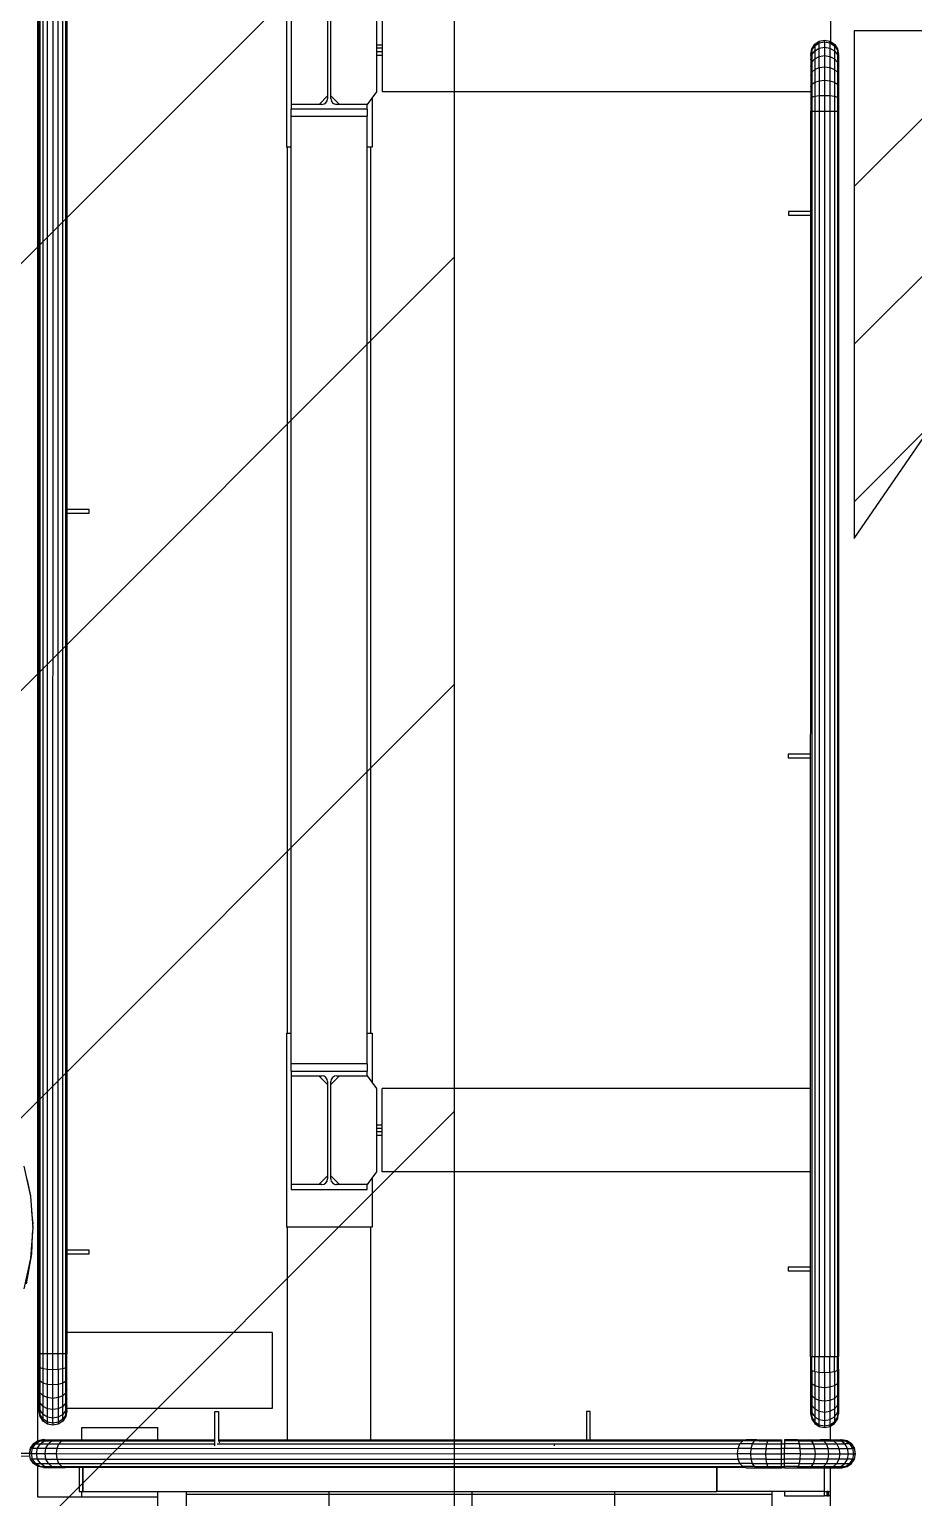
# Model space of a CAD drawing. Header units: metres. Extents: x 0 to 63075, y 0 to 44550.
# Drawn here: x 54989 to 55221.4, y 36760.2 to 37146.1 of the extents above; entities that cross this region are included whole.
import ezdxf

# ---------------------------------------------------------------- set-up
doc = ezdxf.new("R2010")
doc.units = ezdxf.units.M
doc.header["$LTSCALE"] = 75
for name, color, linetype in [('AI-Hatch mob', 7, 'Continuous'), ('GSB', 7, 'Continuous'), ('ML6', 1, 'Continuous'), ('SDM', 7, 'Continuous'), ('SL1', 8, 'Continuous')]:
    doc.layers.add(name, color=color, linetype=linetype)

# ---------------------------------------------------------------- blocks, each defined once
blk = doc.blocks.new('A$C6bae614f')
at = {"layer": 'SL1'}
h = blk.add_hatch(dxfattribs=at)
h.set_pattern_fill('_USER', color=256, scale=195, angle=44.9981, style=0, pattern_type=0)
h.set_pattern_definition([(44.99813, (326091.56, -18363.04), (-137.8813, 137.89033), [])])
h.paths.add_polyline_path([(382164.2, 21836.3), (382743.3, 22178.2), (381788.5, 22178.3), (381788.5, 21289.8)])
for p, q in [((380359.6, 19710.1), (380359.7, 22927)), ((380361.7, 19862.3), (380361.8, 22837)), ((380363.5, 19862.3), (380363.6, 22837)), ((380368.8, 19862.3), (380368.9, 22837)), ((380376.8, 19862.3), (380376.8, 22837)), ((380386.1, 19862.3), (380386.2, 22837)), ((380395.4, 19862.3), (380395.5, 22837)), ((380403.3, 19862.3), (380403.4, 22837)), ((380408.6, 19862.3), (380408.7, 22837)), ((380410.6, 22837), (380410.5, 19862.3)), ((380794.7, 22314.5), (380794.7, 21974.5)), ((380803.2, 22248), (380803.2, 22041)), ((380866.8, 22229.6), (380866.8, 22059.4)), ((380872.6, 22059.4), (380872.6, 22229.6)), ((380952.6, 22217.5), (380952.6, 22071.5)), ((380962.6, 22071.5), (380962.6, 22217.5)), ((381746.7, 22203.1), (381746.7, 22159.6)), ((380952.6, 22153.9), (380962.6, 22153.9)), ((381714.1, 22146.8), (381719.4, 22154.7)), ((381714.1, 22144.1), (381719.4, 22151.8)), ((381719.4, 22154.7), (381727.3, 22160)), ((381719.4, 22151.8), (381727.3, 22157)), ((381719.4, 22151.8), (381719.4, 22154.7)), ((381719.4, 22151.8), (381719.4, 22143.1)), ((381727.3, 22160), (381736.7, 22161.9)), ((381727.3, 22157), (381727.3, 22160)), ((381727.3, 22157), (381736.7, 22158.8)), ((381727.3, 22147.9), (381727.3, 22157)), ((381736.7, 22158.8), (381736.7, 22161.9)), ((381736.7, 22161.9), (381746, 22160)), ((381736.7, 22158.8), (381736.7, 22149.6)), ((381736.7, 22158.8), (381746, 22157)), ((381746, 22157), (381746, 22160)), ((381746, 22160), (381753.9, 22154.7)), ((381746, 22157), (381753.9, 22151.8)), ((381746, 22157), (381746, 22147.9)), ((381753.9, 22151.8), (381753.9, 22154.7)), ((381753.9, 22154.7), (381759.2, 22146.8)), ((381753.9, 22151.8), (381759.2, 22144.1)), ((381753.9, 22151.8), (381753.9, 22143.1)), ((380962.6, 22147.6), (380952.6, 22147.6)), ((380962.6, 22141.5), (380952.6, 22141.5)), ((380962.6, 22135.2), (380952.6, 22135.2)), ((381712.3, 22137.5), (381714.1, 22146.8)), ((381712.3, 22135), (381714.1, 22144.1)), ((381712.3, 22137.5), (381712.3, 22135)), ((381712.3, 22127.6), (381714.1, 22136)), ((381712.3, 22135), (381712.3, 22127.6)), ((381712.3, 22127.6), (381712.3, 22115.7)), ((381714.1, 22144.1), (381714.1, 22146.8)), ((381714.1, 22144.1), (381714.1, 22136)), ((381714.1, 22136), (381719.4, 22143.1)), ((381714.1, 22136), (381714.1, 22123)), ((381714.1, 22123), (381719.4, 22129.2)), ((381719.4, 22143.1), (381727.3, 22147.9)), ((381719.4, 22143.1), (381719.4, 22129.2)), ((381719.4, 22129.2), (381727.3, 22133.3)), ((381719.4, 22129.2), (381719.4, 22037.5)), ((381727.3, 22147.9), (381736.7, 22149.6)), ((381727.3, 22133.3), (381727.3, 22147.9)), ((381727.3, 22133.3), (381736.7, 22134.8)), ((381727.3, 22113.9), (381727.3, 22133.3)), ((381736.7, 22149.6), (381746, 22147.9)), ((381736.7, 22149.6), (381736.7, 22134.8)), ((381736.7, 22134.8), (381736.7, 22115.1)), ((381736.7, 22134.8), (381746, 22133.3)), ((381746, 22147.9), (381753.9, 22143.1)), ((381746, 22147.9), (381746, 22133.3)), ((381746, 22133.3), (381753.9, 22129.2)), ((381746, 22133.3), (381746, 22037.5)), ((381753.9, 22143.1), (381753.9, 22129.2)), ((381753.9, 22143.1), (381759.2, 22136)), ((381753.9, 22129.2), (381753.9, 22037.5)), ((381753.9, 22129.2), (381759.2, 22123)), ((381759.2, 22144.1), (381759.2, 22146.8)), ((381759.2, 22146.8), (381761.1, 22137.5)), ((381759.2, 22144.1), (381761.1, 22135)), ((381759.2, 22144.1), (381759.2, 22136)), ((381759.2, 22136), (381761.1, 22127.6)), ((381759.2, 22136), (381759.2, 22123)), ((381761.1, 22135), (381761.1, 22137.5)), ((381761.1, 22135), (381761.1, 22127.6)), ((381761.1, 22127.6), (381761.1, 22115.7)), ((381712.3, 22115.7), (381714.1, 22123)), ((381712.3, 22115.7), (381712.3, 22059.7)), ((381712.3, 22099.8), (381714.1, 22105.7)), ((381714.1, 22123), (381714.1, 22037.5)), ((381714.1, 22105.7), (381719.4, 22110.6)), ((381719.4, 22110.6), (381727.3, 22113.9)), ((381727.3, 22113.9), (381736.7, 22115.1)), ((381727.3, 22113.9), (381727.3, 22037.5)), ((381736.7, 22115.1), (381746, 22113.9)), ((381736.7, 22115.1), (381736.7, 22037.5)), ((381746, 22113.9), (381753.9, 22110.6)), ((381753.9, 22110.6), (381759.2, 22105.7)), ((381759.2, 22123), (381759.2, 22105.7)), ((381759.2, 22123), (381761.1, 22115.7)), ((381759.2, 22105.7), (381759.2, 22037.5)), ((381759.2, 22105.7), (381761.1, 22099.8)), ((381761.1, 22115.7), (381761.1, 22099.8)), ((381712.3, 22080.9), (381714.1, 22084.9)), ((381714.1, 22084.9), (381719.4, 22088.4)), ((381719.4, 22088.4), (381727.3, 22090.7)), ((381727.3, 22090.7), (381736.7, 22091.5)), ((381736.7, 22091.5), (381746, 22090.7)), ((381746, 22090.7), (381753.9, 22088.4)), ((381753.9, 22088.4), (381759.2, 22084.9)), ((381759.2, 22084.9), (381761.1, 22080.9)), ((381761.1, 22099.8), (381761.1, 22037.5)), ((380856.8, 22049.4), (380803.2, 22049.4)), ((380866.8, 22064.4), (380851.8, 22049.4)), ((380887.6, 22049.4), (380872.6, 22064.4)), ((380936.2, 22049.4), (380882.6, 22049.4)), ((380952.6, 22071.5), (380936.2, 22049.4)), ((380936.2, 22041), (380936.2, 22049.4)), ((380944.7, 22060.9), (380944.7, 21974.5)), ((381712.3, 22071.5), (380962.6, 22071.5)), ((381712.3, 22059.7), (381714.1, 22061.8)), ((381712.3, 22059.7), (381712.3, 22037.5)), ((381714.1, 22061.8), (381719.4, 22063.6)), ((381719.4, 22063.6), (381727.3, 22064.8)), ((381727.3, 22064.8), (381736.7, 22065.2)), ((381736.7, 22065.2), (381746, 22064.8)), ((381746, 22064.8), (381753.9, 22063.6)), ((381753.9, 22063.6), (381759.2, 22061.8)), ((381759.2, 22061.8), (381761.1, 22059.7)), ((380802.7, 22041), (380802.7, 22028.5)), ((380936.7, 22041), (380802.7, 22041)), ((380802.7, 22028.5), (380936.7, 22028.5)), ((380803.1, 20370), (380803.2, 22028.5)), ((380936.1, 20370), (380936.2, 22028.5)), ((380936.7, 22028.5), (380936.7, 22041)), ((381712.2, 19857.8), (381712.3, 22037.5)), ((381712.3, 22037.5), (381714.1, 22037.5)), ((381714.1, 22037.5), (381714.1, 19857.8)), ((381714.1, 22037.5), (381719.4, 22037.5)), ((381719.4, 22037.5), (381719.3, 19857.8)), ((381719.4, 22037.5), (381736.7, 22037.5)), ((381727.3, 22037.5), (381727.3, 19857.8)), ((381736.7, 22037.5), (381736.6, 19857.8)), ((381736.7, 22037.5), (381746, 22037.5)), ((381746, 22037.5), (381745.9, 19857.8)), ((381746, 22037.5), (381759.2, 22037.5)), ((381753.9, 22037.5), (381753.8, 19857.8)), ((381759.2, 22037.5), (381759.1, 19857.8)), ((381759.2, 22037.5), (381761.1, 22037.5)), ((381761.1, 22037.5), (381761, 19857.8)), ((380803.2, 21974.5), (380794.7, 21974.5)), ((380796.6, 20424), (380796.7, 21974.5)), ((380944.7, 21974.5), (380936.2, 21974.5)), ((380942.6, 20424), (380942.7, 21974.5)), ((381673.2, 21862.1), (381673.2, 21855.7)), ((381712.3, 21862.1), (381673.2, 21862.1)), ((381673.2, 21855.7), (381712.3, 21855.7)), ((380449.6, 21340.5), (380410.5, 21340.5)), ((380410.5, 21334.2), (380449.6, 21334.2)), ((380449.6, 21334.2), (380449.6, 21340.5)), ((381673.1, 20912.1), (381673.1, 20905.7)), ((381712.2, 20912.1), (381673.1, 20912.1)), ((381673.1, 20905.7), (381712.2, 20905.7)), ((380794.6, 20424), (380794.6, 20084)), ((380794.6, 20424), (380803.1, 20424)), ((380936.1, 20424), (380944.6, 20424)), ((380944.6, 20424), (380944.6, 20337.7)), ((380802.6, 20370), (380802.6, 20357.5)), ((380936.6, 20370), (380802.6, 20370)), ((380802.6, 20357.5), (380936.6, 20357.5)), ((380803.1, 20357.5), (380803.1, 20150.5)), ((380936.1, 20349.1), (380936.1, 20357.5)), ((380936.6, 20357.5), (380936.6, 20370)), ((380803.1, 20349.1), (380856.7, 20349.1)), ((380866.7, 20334.1), (380851.7, 20349.1)), ((380866.7, 20339.1), (380866.7, 20168.9)), ((380887.5, 20349.1), (380872.5, 20334.1)), ((380872.5, 20168.9), (380872.5, 20339.1)), ((380882.5, 20349.1), (380936.1, 20349.1)), ((380936.1, 20349.1), (380952.5, 20327)), ((380952.5, 20327), (380952.5, 20181)), ((381712.2, 20327), (380962.5, 20327)), ((380962.5, 20181), (380962.5, 20327)), ((380952.5, 20263.4), (380962.5, 20263.4)), ((380962.5, 20257.1), (380952.5, 20257.1)), ((380962.5, 20251), (380952.5, 20251)), ((380962.5, 20244.7), (380952.5, 20244.7)), ((380335.3, 20191.2), (380346.9, 20138)), ((380851.7, 20158.9), (380866.7, 20173.9)), ((380872.5, 20173.9), (380887.5, 20158.9)), ((380952.5, 20181), (380936.1, 20158.9)), ((381712.2, 20181), (380962.5, 20181)), ((380340.1, 20169.1), (380346.7, 20138.9)), ((380856.7, 20158.9), (380803.1, 20158.9)), ((380803.1, 20150.5), (380936.1, 20150.5)), ((380936.1, 20158.9), (380882.5, 20158.9)), ((380936.1, 20150.5), (380936.1, 20158.9)), ((380944.6, 20170.4), (380944.6, 20084)), ((380346.7, 20138.9), (380346.8, 20138.5)), ((380346.9, 20138), (380350.7, 20083.8)), ((380348.6, 20114.3), (380349.3, 20103.8)), ((380349.3, 20104.7), (380350.6, 20091.2)), ((380350.7, 20083.8), (380346.9, 20029.6)), ((380349.8, 20070), (380348.5, 20037.8)), ((380350.7, 20082.8), (380349.9, 20072.2)), ((380350.6, 20091.2), (380350.5, 20087.8)), ((380350.5, 20088.3), (380350.7, 20084.8)), ((380350.7, 20083.8), (380350.7, 20084.8)), ((380350.7, 20083.8), (380350.7, 20082.8)), ((380944.6, 20084), (380794.6, 20084)), ((380796.6, 19712.2), (380796.6, 20084)), ((380942.6, 19712.2), (380942.6, 20084)), ((380346.9, 20029.6), (380335.3, 19976.4)), ((380348.5, 20037.8), (380339, 19985.2)), ((380449.6, 20044), (380410.5, 20044)), ((380410.5, 20037.7), (380449.6, 20037.7)), ((380449.6, 20037.7), (380449.6, 20044)), ((381673.1, 20014.2), (381673.1, 20007.8)), ((381712.2, 20014.2), (381673.1, 20014.2)), ((381673.1, 20007.8), (381712.2, 20007.8)), ((380361.7, 19933.5), (380359.6, 19933.5)), ((380361.7, 19900), (380359.6, 19900)), ((380769.6, 19900), (380410.5, 19900)), ((380769.6, 19900), (380769.6, 19767)), ((380361.7, 19840), (380361.7, 19862.3)), ((380363.5, 19862.3), (380361.7, 19862.3)), ((380361.7, 19818.9), (380361.7, 19840)), ((380363.5, 19837.9), (380361.7, 19840)), ((380376.8, 19862.3), (380363.5, 19862.3)), ((380363.5, 19837.9), (380363.5, 19862.3)), ((380368.8, 19836.2), (380368.8, 19862.3)), ((380376.8, 19835), (380376.8, 19862.3)), ((380386.1, 19862.3), (380376.8, 19862.3)), ((380386.1, 19834.6), (380386.1, 19862.3)), ((380395.4, 19862.3), (380386.1, 19862.3)), ((380395.4, 19835), (380395.4, 19862.3)), ((380403.3, 19862.3), (380395.4, 19862.3)), ((380403.3, 19836.2), (380403.3, 19862.3)), ((380408.6, 19862.3), (380403.3, 19862.3)), ((380410.5, 19862.3), (380408.6, 19862.3)), ((380408.6, 19837.9), (380408.6, 19862.3)), ((380410.5, 19840), (380408.6, 19837.9)), ((380410.5, 19840), (380410.5, 19862.3)), ((380410.5, 19818.9), (380410.5, 19840)), ((381712.2, 19857.8), (381712.2, 19835.6)), ((381712.2, 19857.8), (381714.1, 19857.8)), ((381714.1, 19833.5), (381714.1, 19857.8)), ((381714.1, 19857.8), (381719.3, 19857.8)), ((381719.3, 19857.8), (381753.8, 19857.8)), ((381719.3, 19831.7), (381719.3, 19857.8)), ((381727.3, 19830.6), (381727.3, 19857.8)), ((381736.6, 19830.1), (381736.6, 19857.8)), ((381745.9, 19830.6), (381745.9, 19857.8)), ((381753.8, 19831.7), (381753.8, 19857.8)), ((381753.8, 19857.8), (381759.1, 19857.8)), ((381759.1, 19833.5), (381759.1, 19857.8)), ((381759.1, 19857.8), (381761, 19857.8)), ((381761, 19835.6), (381761, 19857.8)), ((380361.7, 19784.1), (380361.7, 19818.9)), ((380363.5, 19814.8), (380361.7, 19818.9)), ((380363.5, 19755.7), (380363.5, 19814.8)), ((380368.8, 19836.2), (380363.5, 19837.9)), ((380363.5, 19814.8), (380363.5, 19837.9)), ((380368.8, 19811.4), (380363.5, 19814.8)), ((380368.8, 19811.4), (380368.8, 19836.2)), ((380376.8, 19835), (380368.8, 19836.2)), ((380376.8, 19809.1), (380376.8, 19835)), ((380386.1, 19834.6), (380376.8, 19835)), ((380395.4, 19835), (380386.1, 19834.6)), ((380386.1, 19808.3), (380386.1, 19834.6)), ((380403.3, 19836.2), (380395.4, 19835)), ((380395.4, 19835), (380395.4, 19809.1)), ((380408.6, 19837.9), (380403.3, 19836.2)), ((380403.3, 19811.4), (380403.3, 19836.2)), ((380408.6, 19814.8), (380403.3, 19811.4)), ((380408.6, 19814.8), (380408.6, 19837.9)), ((380410.5, 19818.9), (380408.6, 19814.8)), ((380408.6, 19755.7), (380408.6, 19814.8)), ((380410.5, 19764.8), (380410.5, 19818.9)), ((381712.2, 19835.6), (381712.2, 19814.4)), ((381712.2, 19835.6), (381714.1, 19833.5)), ((381712.2, 19814.4), (381712.2, 19767.7)), ((381712.2, 19814.4), (381714.1, 19810.4)), ((381714.1, 19833.5), (381714.1, 19810.4)), ((381714.1, 19833.5), (381719.3, 19831.7)), ((381719.3, 19831.7), (381727.3, 19830.6)), ((381719.3, 19831.7), (381719.3, 19806.9)), ((381727.3, 19804.7), (381727.3, 19830.6)), ((381727.3, 19830.6), (381736.6, 19830.1)), ((381736.6, 19830.1), (381745.9, 19830.6)), ((381736.6, 19830.1), (381736.6, 19780.3)), ((381745.9, 19830.6), (381753.8, 19831.7)), ((381745.9, 19830.6), (381745.9, 19804.7)), ((381753.8, 19831.7), (381759.1, 19833.5)), ((381753.8, 19831.7), (381753.8, 19806.9)), ((381759.1, 19833.5), (381761, 19835.6)), ((381759.1, 19833.5), (381759.1, 19810.4)), ((381759.1, 19810.4), (381761, 19814.4)), ((381761, 19835.6), (381761, 19814.4)), ((381761, 19814.4), (381761, 19795.5)), ((380363.5, 19794.1), (380361.7, 19799.9)), ((380368.8, 19789.2), (380363.5, 19794.1)), ((380376.8, 19809.1), (380368.8, 19811.4)), ((380368.8, 19748), (380368.8, 19811.4)), ((380376.8, 19785.9), (380368.8, 19789.2)), ((380386.1, 19808.3), (380376.8, 19809.1)), ((380376.8, 19742.8), (380376.8, 19809.1)), ((380395.4, 19809.1), (380386.1, 19808.3)), ((380386.1, 19750.2), (380386.1, 19808.3)), ((380403.3, 19811.4), (380395.4, 19809.1)), ((380395.4, 19809.1), (380395.4, 19785.9)), ((380403.3, 19789.2), (380395.4, 19785.9)), ((380403.3, 19748), (380403.3, 19811.4)), ((380408.6, 19794.1), (380403.3, 19789.2)), ((380410.5, 19799.9), (380408.6, 19794.1)), ((381712.2, 19795.5), (381714.1, 19789.7)), ((381714.1, 19810.4), (381714.1, 19789.7)), ((381714.1, 19810.4), (381719.3, 19806.9)), ((381714.1, 19789.7), (381714.1, 19772.3)), ((381714.1, 19789.7), (381719.3, 19784.7)), ((381719.3, 19806.9), (381719.3, 19784.7)), ((381719.3, 19806.9), (381727.3, 19804.7)), ((381727.3, 19781.4), (381727.3, 19804.7)), ((381727.3, 19804.7), (381736.6, 19803.8)), ((381736.6, 19803.8), (381745.9, 19804.7)), ((381745.9, 19804.7), (381753.8, 19806.9)), ((381745.9, 19804.7), (381745.9, 19762)), ((381753.8, 19806.9), (381759.1, 19810.4)), ((381753.8, 19806.9), (381753.8, 19766.1)), ((381753.8, 19784.7), (381759.1, 19789.6)), ((381759.1, 19810.4), (381759.1, 19789.6)), ((381759.1, 19789.6), (381761, 19795.5)), ((381759.1, 19789.6), (381759.1, 19772.3)), ((381761, 19795.5), (381761, 19779.6)), ((380361.7, 19767), (380359.6, 19767)), ((380361.7, 19772.2), (380361.7, 19784.1)), ((380363.5, 19776.8), (380361.7, 19784.1)), ((380363.5, 19763.8), (380361.7, 19772.2)), ((380361.7, 19764.8), (380361.7, 19772.2)), ((380361.7, 19764.8), (380361.7, 19762.3)), ((380363.5, 19755.7), (380361.7, 19764.8)), ((380363.5, 19752.9), (380361.7, 19762.3)), ((380368.8, 19756.6), (380363.5, 19763.8)), ((380368.8, 19770.6), (380363.5, 19776.8)), ((380376.8, 19766.5), (380368.8, 19770.6)), ((380386.1, 19784.7), (380376.8, 19785.9)), ((380386.1, 19765), (380376.8, 19766.5)), ((380395.4, 19785.9), (380386.1, 19784.7)), ((380395.4, 19766.5), (380386.1, 19765)), ((380395.4, 19785.9), (380395.4, 19766.5)), ((380403.3, 19770.6), (380395.4, 19766.5)), ((380395.4, 19766.5), (380395.4, 19742.8)), ((380408.6, 19776.8), (380403.3, 19770.6)), ((380408.6, 19763.8), (380403.3, 19756.6)), ((380410.5, 19784.1), (380408.6, 19776.8)), ((380410.5, 19772.2), (380408.6, 19763.8)), ((380410.5, 19764.8), (380408.6, 19755.7)), ((380410.5, 19762.3), (380408.6, 19752.9)), ((380769.6, 19767), (380410.5, 19767)), ((380410.5, 19762.3), (380410.5, 19764.8)), ((381712.2, 19779.6), (381714.1, 19772.3)), ((381712.2, 19767.7), (381714.1, 19759.3)), ((381712.2, 19767.7), (381712.2, 19760.3)), ((381714.1, 19772.3), (381719.3, 19766.1)), ((381714.1, 19772.3), (381714.1, 19751.2)), ((381719.3, 19784.7), (381727.3, 19781.4)), ((381719.3, 19784.7), (381719.3, 19766.1)), ((381719.3, 19766.1), (381719.3, 19752.2)), ((381719.3, 19766.1), (381727.3, 19762)), ((381727.3, 19781.4), (381736.6, 19780.3)), ((381727.3, 19762), (381727.3, 19781.4)), ((381727.3, 19738.4), (381727.3, 19762)), ((381727.3, 19762), (381736.6, 19760.6)), ((381736.6, 19780.3), (381745.9, 19781.4)), ((381736.6, 19780.3), (381736.6, 19745.7)), ((381736.6, 19760.6), (381745.9, 19762)), ((381745.9, 19781.4), (381753.8, 19784.7)), ((381745.9, 19762), (381753.8, 19766.1)), ((381745.9, 19762), (381745.9, 19738.4)), ((381753.8, 19766.1), (381759.1, 19772.3)), ((381753.8, 19766.1), (381753.8, 19743.5)), ((381759.1, 19772.3), (381761, 19779.6)), ((381759.1, 19772.3), (381759.1, 19759.3)), ((381759.1, 19759.3), (381761, 19767.7)), ((381761, 19779.6), (381761, 19760.3)), ((380368.8, 19748), (380363.5, 19755.7)), ((380363.5, 19755.7), (380363.5, 19752.9)), ((380368.8, 19745), (380363.5, 19752.9)), ((380376.8, 19751.9), (380368.8, 19756.6)), ((380368.8, 19748), (380368.8, 19745)), ((380376.8, 19742.8), (380368.8, 19748)), ((380376.8, 19739.7), (380368.8, 19745)), ((380386.1, 19750.2), (380376.8, 19751.9)), ((380386.1, 19741), (380376.8, 19742.8)), ((380376.8, 19742.8), (380376.8, 19739.7)), ((380386.1, 19737.9), (380376.8, 19739.7)), ((380395.4, 19751.9), (380386.1, 19750.2)), ((380386.1, 19741), (380386.1, 19750.2)), ((380395.4, 19742.8), (380386.1, 19741)), ((380386.1, 19741), (380386.1, 19737.9)), ((380395.4, 19739.7), (380386.1, 19737.9)), ((380403.3, 19756.6), (380395.4, 19751.9)), ((380403.3, 19748), (380395.4, 19742.8)), ((380403.3, 19745), (380395.4, 19739.7)), ((380395.4, 19742.8), (380395.4, 19739.7)), ((380408.6, 19755.7), (380403.3, 19748)), ((380408.6, 19752.9), (380403.3, 19745)), ((380403.3, 19748), (380403.3, 19745)), ((380408.6, 19755.7), (380408.6, 19752.9)), ((380669.6, 19761.4), (380675.9, 19761.4)), ((380669.6, 19701.3), (380669.6, 19761.4)), ((380675.9, 19761.4), (380675.9, 19711.9)), ((380675.9, 19761.4), (380675.9, 19712.2)), ((381320.2, 19761.4), (381320.2, 19712.2)), ((381326.6, 19761.4), (381320.2, 19761.4)), ((381326.6, 19712.2), (381326.6, 19761.4)), ((381712.2, 19760.3), (381714.1, 19751.2)), ((381712.2, 19760.3), (381712.2, 19757.8)), ((381712.2, 19757.8), (381714.1, 19748.5)), ((381714.1, 19759.3), (381719.3, 19752.2)), ((381714.1, 19751.2), (381719.3, 19743.5)), ((381714.1, 19751.2), (381714.1, 19748.5)), ((381714.1, 19748.5), (381719.3, 19740.6)), ((381719.3, 19752.2), (381719.3, 19743.5)), ((381719.3, 19752.2), (381727.3, 19747.4)), ((381719.3, 19743.5), (381719.3, 19740.6)), ((381719.3, 19743.5), (381727.3, 19738.4)), ((381719.3, 19740.6), (381727.3, 19735.3)), ((381727.3, 19747.4), (381736.6, 19745.7)), ((381727.3, 19738.4), (381727.3, 19735.3)), ((381727.3, 19738.4), (381736.6, 19736.5)), ((381736.6, 19745.7), (381745.9, 19747.4)), ((381736.6, 19745.7), (381736.6, 19736.5)), ((381736.6, 19736.5), (381745.9, 19738.4)), ((381736.6, 19736.5), (381736.6, 19733.4)), ((381745.9, 19747.4), (381753.8, 19752.2)), ((381745.9, 19738.4), (381753.8, 19743.5)), ((381745.9, 19735.3), (381753.8, 19740.6)), ((381745.9, 19738.4), (381745.9, 19735.3)), ((381753.8, 19752.2), (381759.1, 19759.3)), ((381753.8, 19743.5), (381759.1, 19751.2)), ((381753.8, 19740.6), (381759.1, 19748.5)), ((381753.8, 19743.5), (381753.8, 19740.6)), ((381759.1, 19751.2), (381761, 19760.3)), ((381759.1, 19759.3), (381759.1, 19751.2)), ((381759.1, 19748.5), (381761, 19757.8)), ((381759.1, 19751.2), (381759.1, 19748.5)), ((381761, 19760.3), (381761, 19757.8)), ((380360.3, 19710.5), (380352.3, 19705.2)), ((380352.3, 19705.1), (380360.3, 19710.4)), ((380355.3, 19705.1), (380363, 19710.4)), ((380369.6, 19712.4), (380360.3, 19710.5)), ((380360.3, 19710.4), (380369.6, 19712.3)), ((380360.3, 19710.5), (380360.3, 19710.4)), ((380363, 19710.4), (380360.3, 19710.4)), ((380363, 19710.4), (380372.1, 19712.3)), ((380363, 19710.4), (380371.1, 19710.4)), ((380364, 19705.1), (380371.1, 19710.4)), ((380369.6, 19712.4), (380369.6, 19712.3)), ((380370.1, 19712.3), (380369.6, 19712.4)), ((380372.1, 19712.3), (380369.6, 19712.3)), ((380371.1, 19710.4), (380379.5, 19712.3)), ((380371.1, 19710.4), (380384.2, 19710.4)), ((380372.1, 19712.3), (380379.5, 19712.3)), ((380378, 19705.1), (380384.2, 19710.4)), ((380379.5, 19712.3), (380391.5, 19712.3)), ((380384.2, 19710.4), (380391.5, 19712.3)), ((380384.2, 19710.4), (380401.5, 19710.4)), ((380391.5, 19712.3), (380407.3, 19712.3)), ((380396.6, 19705.1), (380401.5, 19710.4)), ((380401.5, 19710.4), (380407.3, 19712.3)), ((380401.5, 19710.4), (380669.6, 19710.4)), ((380407.3, 19712.3), (380669.6, 19712.2)), ((380436.6, 19712.3), (380436.6, 19733.5)), ((380436.6, 19733.5), (380569.6, 19733.5)), ((380569.6, 19712.2), (380569.6, 19733.5)), ((380675.9, 19712.2), (381599.2, 19712.1)), ((380676.1, 19710.4), (381593.4, 19710.3)), ((381588.5, 19705), (381593.4, 19710.3)), ((381593.4, 19710.3), (381599.2, 19712.1)), ((381614.1, 19710.3), (381593.4, 19710.3)), ((381618.2, 19712.1), (381599.2, 19712.1)), ((381610.7, 19705), (381614.1, 19710.3)), ((381614.1, 19710.3), (381618.2, 19712.1)), ((381637.2, 19710.3), (381614.1, 19710.3)), ((381622.2, 19710.3), (381614.1, 19710.3)), ((381618.2, 19712.1), (381622.2, 19710.3)), ((381618.2, 19712.1), (381639.3, 19712.1)), ((381622.2, 19710.3), (381637.2, 19710.3)), ((381622.2, 19710.3), (381622.2, 19710.3)), ((381635.4, 19705), (381637.2, 19710.3)), ((381639.3, 19712.1), (381637.2, 19710.3)), ((381637.2, 19710.3), (381661.5, 19710.3)), ((381639.3, 19712.1), (381661.5, 19712.1)), ((381661.5, 19712.1), (381661.5, 19710.3)), ((381661.5, 19710.3), (381661.5, 19712.1)), ((381661.5, 19705), (381661.5, 19710.3)), ((381661.5, 19710.3), (381661.5, 19705)), ((381661.5, 19710.3), (381661.5, 19710.3)), ((381688.8, 19712.1), (381666.5, 19712.1)), ((381666.5, 19712.1), (381666.5, 19710.3)), ((381666.5, 19710.3), (381666.5, 19705)), ((381690.9, 19710.3), (381666.5, 19710.3)), ((381688.8, 19712.1), (381709.9, 19712.1)), ((381690.9, 19710.3), (381688.8, 19712.1)), ((381690.9, 19710.3), (381714, 19710.3)), ((381692.6, 19705), (381690.9, 19710.3)), ((381709.9, 19712.1), (381728.9, 19712.1)), ((381714, 19710.3), (381709.9, 19712.1)), ((381717.4, 19705), (381714, 19710.3)), ((381714, 19710.3), (381734.7, 19710.3)), ((381727.3, 19735.3), (381736.6, 19733.4)), ((381734.7, 19710.3), (381728.9, 19712.1)), ((381744.7, 19712.1), (381728.9, 19712.1)), ((381739.7, 19705), (381734.7, 19710.3)), ((381734.7, 19710.3), (381752, 19710.3)), ((381736.6, 19733.4), (381745.9, 19735.3)), ((381744.7, 19712.1), (381756.7, 19712.1)), ((381752, 19710.3), (381744.7, 19712.1)), ((381746.6, 19735.7), (381746.6, 19712.1)), ((381752, 19710.3), (381765.1, 19710.3)), ((381758.2, 19705), (381752, 19710.3)), ((381765.1, 19710.3), (381756.7, 19712.1)), ((381756.7, 19712.1), (381764.1, 19712.1)), ((381773.2, 19710.3), (381764.1, 19712.1)), ((381764.1, 19712.1), (381766.6, 19712.1)), ((381772.2, 19705), (381765.1, 19710.3)), ((381765.1, 19710.3), (381773.2, 19710.3)), ((381766.6, 19712.2), (381766.1, 19712.1)), ((381775.9, 19710.4), (381766.6, 19712.2)), ((381766.6, 19712.1), (381766.6, 19712.2)), ((381775.9, 19710.3), (381766.6, 19712.1)), ((381773.2, 19710.3), (381780.9, 19705)), ((381773.2, 19710.3), (381775.9, 19710.3)), ((381783.8, 19705.1), (381775.9, 19710.4)), ((381775.9, 19710.3), (381775.9, 19710.4)), ((381783.8, 19705), (381775.9, 19710.3)), ((380345.2, 19687.9), (380242.1, 19687.9)), ((380347, 19697.3), (380345.2, 19688)), ((380345.2, 19687.9), (380347, 19697.2)), ((380345.2, 19688), (380345.2, 19687.9)), ((380345.2, 19688), (380345.2, 19688)), ((380345.2, 19688), (380345.2, 19687.9)), ((380348.3, 19687.9), (380345.2, 19687.9)), ((380347, 19678.5), (380345.2, 19687.9)), ((380345.2, 19687.9), (380345.2, 19683.2)), ((380352.3, 19705.2), (380347, 19697.3)), ((380347, 19697.2), (380352.3, 19705.1)), ((380347, 19697.3), (380347, 19697.2)), ((380350.1, 19697.2), (380347, 19697.2)), ((380348.3, 19687.9), (380350.1, 19697.2)), ((380348.3, 19687.9), (380357.5, 19687.9)), ((380350.1, 19678.5), (380348.3, 19687.9)), ((380350.1, 19697.2), (380355.3, 19705.1)), ((380350.1, 19697.2), (380359.2, 19697.2)), ((380352.3, 19705.2), (380352.3, 19705.1)), ((380355.3, 19705.1), (380352.3, 19705.1)), ((380355.3, 19705.1), (380364, 19705.1)), ((380357.5, 19687.9), (380359.2, 19697.2)), ((380359.2, 19678.5), (380357.5, 19687.9)), ((380357.5, 19687.9), (380372.4, 19687.9)), ((380359.2, 19697.2), (380364, 19705.1)), ((380359.2, 19697.2), (380373.9, 19697.2)), ((380364, 19705.1), (380378, 19705.1)), ((380372.4, 19687.9), (380373.9, 19697.2)), ((380372.4, 19687.9), (380392.1, 19687.9)), ((380373.9, 19678.5), (380372.4, 19687.9)), ((380373.9, 19697.2), (380378, 19705.1)), ((380373.9, 19697.2), (380393.3, 19697.2)), ((380378, 19705.1), (380396.6, 19705.1)), ((380392.1, 19687.9), (380393.3, 19697.2)), ((380392.1, 19687.9), (381584, 19687.7)), ((380393.3, 19678.5), (380392.1, 19687.9)), ((380393.3, 19697.2), (380396.6, 19705.1)), ((380393.3, 19697.2), (381585.2, 19697.1)), ((380396.6, 19705.1), (380669.6, 19705.1)), ((380673.6, 19705.1), (381588.5, 19705)), ((381263.1, 19704.3), (381263.1, 19701.3)), ((381266.3, 19704.3), (381263.1, 19704.3)), ((381584, 19687.7), (381585.2, 19697.1)), ((381607.6, 19687.7), (381584, 19687.7)), ((381585.2, 19678.4), (381584, 19687.7)), ((381585.2, 19697.1), (381588.5, 19705)), ((381608.4, 19697.1), (381585.2, 19697.1)), ((381610.7, 19705), (381588.5, 19705)), ((381607.6, 19687.7), (381608.4, 19697.1)), ((381608.4, 19678.4), (381607.6, 19687.7)), ((381607.6, 19687.7), (381633.8, 19687.7)), ((381608.4, 19697.1), (381610.7, 19705)), ((381608.4, 19697.1), (381634.3, 19697.1)), ((381610.7, 19705), (381635.4, 19705)), ((381633.8, 19687.7), (381634.3, 19697.1)), ((381634.3, 19678.4), (381633.8, 19687.7)), ((381633.8, 19687.7), (381661.5, 19687.7)), ((381634.3, 19697.1), (381635.4, 19705)), ((381634.3, 19697.1), (381661.5, 19697.1)), ((381635.4, 19705), (381661.5, 19705)), ((381661.5, 19705), (381666.5, 19705)), ((381661.5, 19697.1), (381661.5, 19705)), ((381661.5, 19697.1), (381661.5, 19705)), ((381661.5, 19705), (381661.5, 19705)), ((381666.5, 19697.1), (381661.5, 19697.1)), ((381666.5, 19697.1), (381661.5, 19697.1)), ((381661.5, 19687.7), (381661.5, 19697.1)), ((381661.5, 19697.1), (381661.5, 19697.1)), ((381661.5, 19697.1), (381661.5, 19697.1)), ((381661.5, 19678.4), (381661.5, 19687.7)), ((381661.5, 19687.7), (381666.5, 19687.7)), ((381666.5, 19705), (381666.5, 19697.1)), ((381692.6, 19705), (381666.5, 19705)), ((381693.8, 19697.1), (381666.5, 19697.1)), ((381666.5, 19687.7), (381666.5, 19697.1)), ((381666.5, 19678.4), (381666.5, 19687.7)), ((381694.2, 19687.7), (381666.5, 19687.7)), ((381693.8, 19697.1), (381692.6, 19705)), ((381692.6, 19705), (381717.4, 19705)), ((381693.8, 19697.1), (381719.7, 19697.1)), ((381694.2, 19687.7), (381693.8, 19697.1)), ((381693.8, 19678.4), (381694.2, 19687.7)), ((381694.2, 19687.7), (381720.5, 19687.7)), ((381717.4, 19705), (381739.7, 19705)), ((381719.7, 19697.1), (381717.4, 19705)), ((381719.7, 19697.1), (381743, 19697.1)), ((381720.5, 19687.7), (381719.7, 19697.1)), ((381719.7, 19678.4), (381720.5, 19687.7)), ((381720.5, 19687.7), (381744.1, 19687.7)), ((381739.7, 19705), (381758.2, 19705)), ((381743, 19697.1), (381739.7, 19705)), ((381744.1, 19687.7), (381743, 19697.1)), ((381743, 19697.1), (381762.4, 19697.1)), ((381743, 19678.4), (381744.1, 19687.7)), ((381744.1, 19687.7), (381763.8, 19687.7)), ((381758.2, 19705), (381772.2, 19705)), ((381762.4, 19697.1), (381758.2, 19705)), ((381763.8, 19687.7), (381762.4, 19697.1)), ((381762.4, 19697.1), (381777, 19697.1)), ((381762.4, 19678.4), (381763.8, 19687.7)), ((381763.8, 19687.7), (381778.6, 19687.7)), ((381780.9, 19705), (381772.2, 19705)), ((381777, 19697.1), (381772.2, 19705)), ((381777, 19697.1), (381786, 19697.1)), ((381778.6, 19687.7), (381777, 19697.1)), ((381777, 19678.4), (381778.6, 19687.7)), ((381778.6, 19687.7), (381787.8, 19687.7)), ((381780.9, 19705), (381783.8, 19705)), ((381786, 19697.1), (381780.9, 19705)), ((381789.1, 19697.2), (381783.8, 19705.1)), ((381783.8, 19705), (381783.8, 19705.1)), ((381783.8, 19705), (381789.1, 19697.1)), ((381787.8, 19687.7), (381786, 19697.1)), ((381789.1, 19697.1), (381786, 19697.1)), ((381786, 19678.4), (381787.8, 19687.7)), ((381787.8, 19687.7), (381791, 19687.7)), ((381791, 19687.8), (381789.1, 19697.2)), ((381789.1, 19697.1), (381789.1, 19697.2)), ((381791, 19687.7), (381789.1, 19697.1)), ((381789.1, 19678.4), (381791, 19687.7)), ((381791, 19687.7), (381791, 19687.8)), ((380345.2, 19683.6), (380329, 19683.1)), ((380346.1, 19683.2), (380345.2, 19683.2)), ((380352.3, 19670.6), (380347, 19678.5)), ((380350.1, 19678.5), (380347, 19678.5)), ((380355.3, 19670.6), (380350.1, 19678.5)), ((380359.2, 19678.5), (380350.1, 19678.5)), ((380355.3, 19670.6), (380352.3, 19670.6)), ((380360.3, 19665.3), (380352.3, 19670.6)), ((380355.3, 19670.6), (380364, 19670.6)), ((380363, 19665.3), (380355.3, 19670.6)), ((380364, 19670.6), (380359.2, 19678.5)), ((380373.9, 19678.5), (380359.2, 19678.5)), ((380359.6, 19611.9), (380359.6, 19665.8)), ((380363, 19665.3), (380360.3, 19665.3)), ((380369.6, 19663.5), (380360.3, 19665.3)), ((380363, 19665.3), (380371.1, 19665.3)), ((380372.1, 19663.5), (380363, 19665.3)), ((380364, 19670.6), (380378, 19670.6)), ((380371.1, 19665.3), (380364, 19670.6)), ((380369.6, 19663.5), (380372.1, 19663.5)), ((380379.5, 19663.5), (380371.1, 19665.3)), ((380371.1, 19665.3), (380384.2, 19665.3)), ((380372.1, 19663.5), (380379.5, 19663.5)), ((380378, 19670.6), (380373.9, 19678.5)), ((380373.9, 19678.5), (380393.3, 19678.5)), ((380384.2, 19665.3), (380378, 19670.6)), ((380378, 19670.6), (380396.6, 19670.6)), ((380379.5, 19663.5), (380391.5, 19663.5)), ((380384.2, 19665.3), (380401.5, 19665.3)), ((380391.5, 19663.5), (380384.2, 19665.3)), ((380391.5, 19663.5), (380407.3, 19663.5)), ((380396.6, 19670.6), (380393.3, 19678.5)), ((380393.3, 19678.5), (381585.2, 19678.4)), ((380396.6, 19670.6), (381588.5, 19670.5)), ((380401.5, 19665.3), (380396.6, 19670.6)), ((380407.3, 19663.5), (380401.5, 19665.3)), ((380401.5, 19665.3), (381593.4, 19665.2)), ((381599.2, 19663.3), (380407.3, 19663.5)), ((380431.8, 19663.5), (380431.8, 19621.9)), ((380438.1, 19621.9), (380438.1, 19663.5)), ((380438.1, 19663.5), (380438.1, 19621.9)), ((381548.3, 19621.9), (381548.3, 19663.4)), ((381548.3, 19663.4), (381548.3, 19621.9)), ((381588.5, 19670.5), (381585.2, 19678.4)), ((381608.4, 19678.4), (381585.2, 19678.4)), ((381593.4, 19665.2), (381588.5, 19670.5)), ((381610.7, 19670.5), (381588.5, 19670.5)), ((381614.1, 19665.2), (381593.4, 19665.2)), ((381599.2, 19663.3), (381593.4, 19665.2)), ((381599.2, 19663.3), (381618.2, 19663.3)), ((381634.3, 19678.4), (381608.4, 19678.4)), ((381610.7, 19670.5), (381608.4, 19678.4)), ((381614.1, 19665.2), (381610.7, 19670.5)), ((381610.7, 19670.5), (381635.4, 19670.5)), ((381618.2, 19663.3), (381614.1, 19665.2)), ((381614.1, 19665.2), (381637.2, 19665.2)), ((381618.2, 19663.3), (381639.3, 19663.3)), ((381634.3, 19678.4), (381661.5, 19678.4)), ((381635.4, 19670.5), (381634.3, 19678.4)), ((381635.4, 19670.5), (381661.5, 19670.5)), ((381637.2, 19665.2), (381635.4, 19670.5)), ((381637.2, 19665.2), (381661.5, 19665.2)), ((381639.3, 19663.3), (381637.2, 19665.2)), ((381639.3, 19663.3), (381661.5, 19663.3)), ((381661.5, 19670.5), (381661.5, 19678.4)), ((381661.5, 19678.4), (381666.5, 19678.4)), ((381661.5, 19665.2), (381661.5, 19670.5)), ((381661.5, 19670.5), (381666.5, 19670.5)), ((381661.5, 19663.3), (381661.5, 19665.2)), ((381661.5, 19665.2), (381666.5, 19665.2)), ((381666.5, 19663.3), (381661.5, 19663.3)), ((381693.8, 19678.4), (381666.5, 19678.4)), ((381666.5, 19670.5), (381666.5, 19678.4)), ((381666.5, 19665.2), (381666.5, 19670.5)), ((381692.6, 19670.5), (381666.5, 19670.5)), ((381690.9, 19665.2), (381666.5, 19665.2)), ((381666.5, 19663.3), (381666.5, 19665.2)), ((381666.5, 19663.3), (381688.8, 19663.3)), ((381688.8, 19663.3), (381690.9, 19665.2)), ((381688.8, 19663.3), (381709.9, 19663.3)), ((381690.9, 19665.2), (381692.6, 19670.5)), ((381690.9, 19665.2), (381714, 19665.2)), ((381692.6, 19670.5), (381693.8, 19678.4)), ((381692.6, 19670.5), (381717.4, 19670.5)), ((381719.7, 19678.4), (381693.8, 19678.4)), ((381709.9, 19663.3), (381714, 19665.2)), ((381709.9, 19663.3), (381728.9, 19663.3)), ((381714, 19665.2), (381717.4, 19670.5)), ((381714, 19665.2), (381734.7, 19665.2)), ((381717.4, 19670.5), (381719.7, 19678.4)), ((381717.4, 19670.5), (381739.7, 19670.5)), ((381743, 19678.4), (381719.7, 19678.4)), ((381728.9, 19663.3), (381734.7, 19665.2)), ((381728.9, 19663.3), (381744.7, 19663.3)), ((381734.7, 19665.2), (381739.7, 19670.5)), ((381734.7, 19665.2), (381752, 19665.2)), ((381736.6, 19621.9), (381736.6, 19663.3)), ((381739.7, 19670.5), (381743, 19678.4)), ((381739.7, 19670.5), (381758.2, 19670.5)), ((381762.4, 19678.4), (381743, 19678.4)), ((381744.7, 19663.3), (381752, 19665.2)), ((381744.7, 19663.3), (381756.7, 19663.3)), ((381746.6, 19663.3), (381746.6, 18730.4)), ((381752, 19665.2), (381758.2, 19670.5)), ((381752, 19665.2), (381765.1, 19665.2)), ((381756.7, 19663.3), (381765.1, 19665.2)), ((381756.7, 19663.3), (381764.1, 19663.3)), ((381758.2, 19670.5), (381762.4, 19678.4)), ((381758.2, 19670.5), (381772.2, 19670.5)), ((381777, 19678.4), (381762.4, 19678.4)), ((381764.1, 19663.3), (381773.2, 19665.2)), ((381764.1, 19663.3), (381766.6, 19663.3)), ((381765.1, 19665.2), (381772.2, 19670.5)), ((381765.1, 19665.2), (381773.2, 19665.2)), ((381766.6, 19663.3), (381775.9, 19665.2)), ((381772.2, 19670.5), (381777, 19678.4)), ((381772.2, 19670.5), (381780.9, 19670.5)), ((381773.2, 19665.2), (381780.9, 19670.5)), ((381773.2, 19665.2), (381775.9, 19665.2)), ((381775.9, 19665.2), (381783.8, 19670.5)), ((381786, 19678.4), (381777, 19678.4)), ((381780.9, 19670.5), (381786, 19678.4)), ((381780.9, 19670.5), (381783.8, 19670.5)), ((381783.8, 19670.5), (381789.1, 19678.4)), ((381786, 19678.4), (381789.1, 19678.4)), ((380569.6, 19611.9), (380359.6, 19611.9)), ((380431.8, 19621.9), (380438.1, 19621.9)), ((380436.6, 19611.9), (380436.6, 19621.9)), ((380438.1, 19621.9), (381548.3, 19621.9)), ((380569.6, 19611.9), (380569.6, 19621.9)), ((380569.6, 18781.9), (380569.6, 19611.9)), ((380619.6, 18776.9), (380619.6, 19621.9)), ((380619.6, 19616.9), (380869.6, 19616.9)), ((380869.6, 18776.9), (380869.6, 19621.9)), ((380869.6, 19616.9), (381119.6, 19616.9)), ((381119.6, 18776.9), (381119.6, 19621.9)), ((381119.6, 19616.9), (381369.6, 19616.9)), ((381369.6, 18776.9), (381369.6, 19621.9)), ((381369.6, 19616.9), (381644.6, 19616.9)), ((381736.6, 19621.9), (381548.3, 19621.9)), ((381644.6, 18776.9), (381644.6, 19621.9)), ((381666.6, 19621.9), (381666.6, 19613.9)), ((381666.6, 19613.9), (381736.6, 19613.9)), ((381736.6, 19621.9), (381740.4, 19621.9)), ((381736.6, 19613.9), (381736.6, 19621.9)), ((381740.4, 19613.9), (381736.6, 19613.9)), ((381743.7, 19621.9), (381740.4, 19621.9)), ((381740.4, 19621.9), (381740.4, 19613.9)), ((381740.4, 19613.9), (381743.7, 19613.9)), ((381743.7, 19621.9), (381745.8, 19621.9)), ((381743.7, 19613.9), (381743.7, 19621.9)), ((381745.8, 19613.9), (381743.7, 19613.9)), ((381745.8, 19621.9), (381746.6, 19621.9)), ((381746.6, 19613.9), (381745.8, 19613.9)), ((381746.6, 19613.9), (381746.6, 19617.8))]:
    blk.add_line(p, q, dxfattribs=at)
blk.add_lwpolyline([(382164.2, 21836.3), (382743.3, 22178.2), (381788.5, 22178.3), (381788.5, 21289.8)], close=True, dxfattribs=at)
for centre, radius, start, end in [((380856.8, 22059.4), 10, 269.9981, 359.9981), ((380882.6, 22059.4), 10, 179.9981, 269.9981), ((380856.7, 20339.1), 10, 359.9981, 89.9981), ((380882.5, 20339.1), 10, 89.9981, 179.9981), ((380856.7, 20168.9), 10, 269.9981, 359.9981), ((380882.5, 20168.9), 10, 179.9981, 269.9981), ((380683.6, 19711.9), 7.65, 179.9976, 221.6586)]:
    blk.add_arc(centre, radius, start, end, dxfattribs=at)
blk = doc.blocks.new('zw$15D4')
at = {"layer": 'ML6', "xscale": 0.2502808837766805, "yscale": 0.2502808837766805, "zscale": 0.2502808837766805}
blk.add_blockref('A$C6bae614f', (-85544.74, -3177.34), dxfattribs=at)

msp = doc.modelspace()

# ---------------------------------------------------------------- hatches: boundary and pattern name
at = {"layer": 'AI-Hatch mob'}
h = msp.add_hatch(dxfattribs=at)
h.set_pattern_fill('ANSI31', color=256, scale=25)
h.set_pattern_definition([(45, (-10332.5, -59.206), (-56.1266, 56.1266), [])])
h.paths.add_polyline_path([(55100.67, 38156.14), (54290.75, 38156.14), (54290.75, 36564.59), (55100.67, 36564.59)])

# ---------------------------------------------------------------- linework, layer by layer
at = {"layer": 'SDM'}
msp.add_lwpolyline([(54290.75, 38156.14), (55100.67, 38156.14), (55100.67, 36564.59), (54290.75, 36564.59)], close=True, dxfattribs=at)

# ---------------------------------------------------------------- block references
at = {"layer": 'GSB', "xscale": 0.6000000000000068, "yscale": 0.6000000000000068, "zscale": 0.6000000000000068}
msp.add_blockref('zw$15D4', (49200, 35721.63), dxfattribs=at)

doc.saveas('drawing.dxf')
